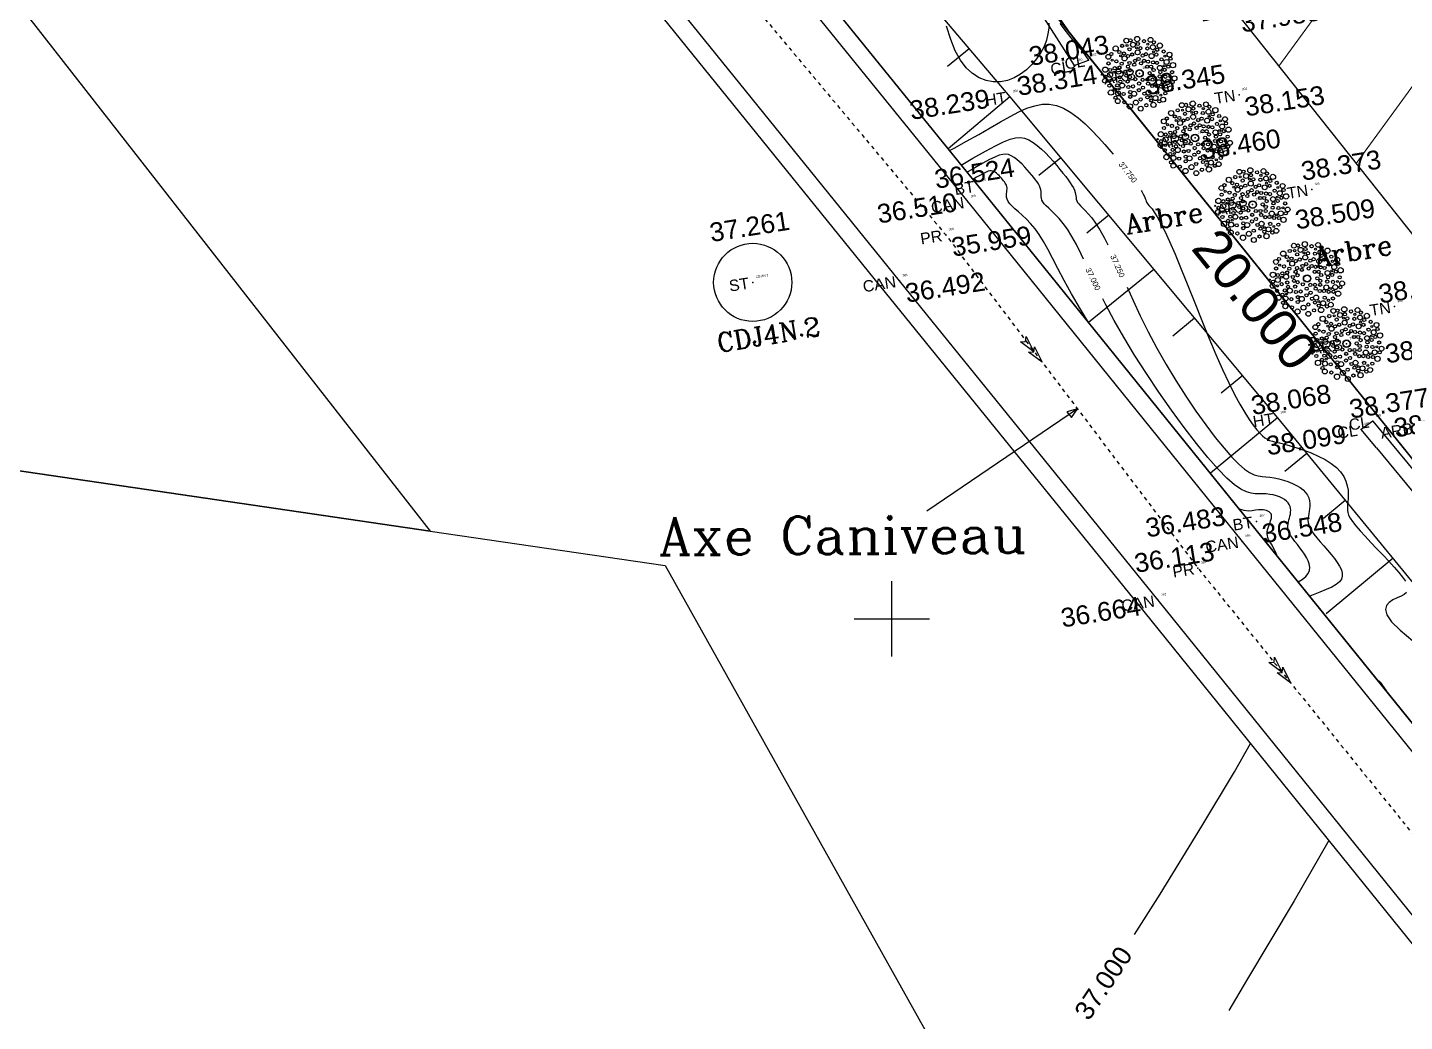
# Model space of a CAD drawing. Header units: metres. Extents: x 394092 to 394268, y 588562 to 588788.
# Drawn here: x 394152.08 to 394188.6, y 588614.32 to 588640.69 of the extents above; entities that cross this region are included whole.
import ezdxf
from ezdxf.enums import TextEntityAlignment as Align

# ---------------------------------------------------------------- set-up
doc = ezdxf.new("R2010")
doc.units = ezdxf.units.M
doc.linetypes.add('ACAD_ISO03W100', pattern=[30, 12, -18])
for name, color, linetype in [('ARBRE', 3, 'Continuous'), ('BAS TALURE', 9, 'Continuous'), ('BATIMENT', 6, 'Continuous'), ('CADRE', 7, 'Continuous'), ('CANIVEAU', 5, 'Continuous'), ('Carroyage(1)_Croix', 7, 'Continuous'), ('CLOTURE', 7, 'Continuous'), ('CN_01_00', 7, 'Continuous'), ('Cotation Courbes de niveau', 7, 'Continuous'), ('Cotation Linéaire', 1, 'Continuous'), ('HAUT TALURE', 8, 'Continuous'), ('IL', 70, 'Continuous'), ('L', 10, 'Continuous'), ('Talus', 35, 'Continuous'), ('TopoAlt', 150, 'Continuous'), ('TopoCod', 1, 'Continuous'), ('TOPOJIS', 7, 'Continuous'), ('TopoMat', 3, 'Continuous')]:
    doc.layers.add(name, color=color, linetype=linetype)
doc.styles.add('ROMANC', font='romanc.shx', dxfattribs={"height": 10})
doc.styles.get("Standard").update_dxf_attribs({"font": 'arial.ttf'})
doc.dimstyles.new('ISO-25', dxfattribs={"dimtxt": 2.5, "dimasz": 2.5, "dimexe": 1.25, "dimexo": 0.625, "dimtad": 1, "dimdec": 3, "dimzin": 1, "dimtxsty": 'Standard', "dimcen": 2.5, "dimadec": 0, "dimazin": 0, "dimtfac": 1, "dimtdec": 3, "dimtmove": 0, "dimatfit": 3, "dimfxl": 1, "dimarcsym": 0})

# ---------------------------------------------------------------- blocks, each defined once
blk = doc.blocks.new('TCPOINT')
at = {"color": 0}
blk.add_point((0, 0), dxfattribs=at)
at = {"layer": 'TopoAlt'}
blk.add_attdef('ALT', text='', height=0.5, dxfattribs=at).set_placement((0.1, -0.1), align=Align.TOP_LEFT)
at = {"layer": 'TopoCod'}
blk.add_attdef('COD', text='', height=0.3, dxfattribs=at).set_placement((-0.1, 0), align=Align.MIDDLE_RIGHT)
at = {"layer": 'TopoMat'}
blk.add_attdef('MAT', (0.1, 0.1), '', height=0.3, dxfattribs=at)
blk = doc.blocks.new('V003')
at = {"color": 0}
for centre, radius in [((-0.827, 1.207), 0.112), ((-0.536, 1.277), 0.0675), ((-0.327, 1.466), 0.103), ((-0.33, 1.253), 0.044), ((-0.151, 1.448), 0.0675), ((-0.075, 1.247), 0.106), ((0.142, 1.456), 0.112), ((0.134, 1.247), 0.0675), ((0.41, 1.322), 0.0675), ((0.553, 1.172), 0.044), ((0.691, 1.333), 0.103), ((0.815, 1.206), 0.0675), ((-1.231, 0.634), 0.0675), ((-1.193, 0.912), 0.103), ((-1.046, 1.012), 0.0675), ((-1.058, 0.748), 0.044), ((-0.886, 0.666), 0.0675), ((-0.699, 1.041), 0.0675), ((-0.679, 0.533), 0.0675), ((-0.668, 0.867), 0.0415), ((-0.524, 0.729), 0.106), ((-0.517, 0.942), 0.0675), ((-0.363, 0.81), 0.0675), ((-0.251, 1.08), 0.0675), ((-0.178, 0.845), 0.0675), ((-0.104, 0.559), 0.0675), ((0.067, 0.895), 0.106), ((0.059, 0.611), 0.0675), ((0.045, 1.093), 0.0415), ((0.209, 1.054), 0.0675), ((0.255, 0.726), 0.0675), ((0.407, 0.762), 0.0675), ((0.501, 0.989), 0.0675), ((0.627, 0.643), 0.106), ((0.744, 1.004), 0.106), ((0.737, 0.808), 0.0415), ((0.838, 0.673), 0.0675), ((0.904, 0.869), 0.0675), ((1.045, 1.024), 0.112), ((1.164, 0.749), 0.0675), ((1.177, 0.543), 0.044), ((1.387, 0.577), 0.103), ((-1.578, 0.21), 0.027), ((-1.5, -0.068), 0.103), ((-1.409, 0.393), 0.112), ((-1.452, 0.103), 0.0675), ((-1.241, 0.142), 0.106), ((-1.205, 0.348), 0.0675), ((-1.107, -0.06), 0.0675), ((-1.069, 0.234), 0.0415), ((-1.002, 0.389), 0.0675), ((-0.87, 0.221), 0.106), ((-0.863, -0.028), 0.0675), ((-0.798, 0.387), 0.0675), ((-0.591, 0.164), 0.0675), ((-0.568, -0.006), 0.0675), ((-0.439, 0.361), 0.0675), ((-0.381, 0.203), 0.0675), ((-0.348, 0.506), 0.0675), ((-0.161, 0.4), 0.0675), ((0.134, 0.41), 0.0675), ((0.279, 0.495), 0.0675), ((0.366, 0.228), 0.0675), ((0.427, -0.061), 0.0675), ((0.438, 0.43), 0.0675), ((0.532, 0.2), 0.0675), ((0.612, 0.048), 0.0675), ((0.642, 0.372), 0.0675), ((0.801, 0.322), 0.0675), ((0.894, 0.09), 0.106), ((1.02, 0.435), 0.0675), ((1.075, -0.023), 0.0675), ((1.085, 0.145), 0.0415), ((1.215, 0.291), 0.106), ((1.251, 0.085), 0.0675), ((1.4, 0.4), 0.0675), ((1.459, 0.113), 0.112), ((-1.332, -0.605), 0.112), ((-1.35, -0.306), 0.0675), ((-1.291, -0.107), 0.044), ((-1.147, -0.507), 0.0675), ((-1.042, -0.689), 0.106), ((-1.018, -0.346), 0.0675), ((-0.969, -0.508), 0.0415), ((-0.861, -0.216), 0.0675), ((-0.809, -0.39), 0.106), ((-0.563, -0.49), 0.0675), ((-0.558, -0.255), 0.0675), ((-0.422, -0.089), 0.0675), ((-0.364, -0.501), 0.0675), ((-0.221, -0.214), 0.0675), ((-0.088, -0.424), 0.0675), ((0.045, -0.623), 0.0675), ((0.089, -0.291), 0.0675), ((0.288, -0.321), 0.0675), ((0.289, -0.489), 0.0675), ((0.443, -0.612), 0.0675), ((0.5, -0.356), 0.0675), ((0.536, -0.189), 0.0675), ((0.618, -0.637), 0.0675), ((0.742, -0.506), 0.106), ((0.821, -0.268), 0.0675), ((0.883, -0.091), 0.0675), ((0.924, -0.586), 0.0415), ((1.061, -0.322), 0.0675), ((1.118, -0.558), 0.106), ((1.25, -0.341), 0.044), ((1.329, -0.593), 0.0675), ((1.373, -0.175), 0.0675), ((1.433, -0.449), 0.103), ((-1.178, -0.854), 0.0675), ((-1.106, -1.016), 0.103), ((-0.838, -1.102), 0.0675), ((-0.809, -0.757), 0.0675), ((-0.557, -0.919), 0.0675), ((-0.52, -0.719), 0.0675), ((-0.369, -0.819), 0.106), ((-0.356, -1.198), 0.106), ((-0.143, -0.7), 0.0675), ((-0.133, -1.1), 0.0675), ((0.064, -0.885), 0.0675), ((0.164, -1.062), 0.0675), ((0.243, -0.864), 0.106), ((0.301, -1.218), 0.0675), ((0.331, -1.043), 0.0415), ((0.497, -1.146), 0.106), ((0.605, -0.929), 0.0675), ((0.739, -1.064), 0.044), ((0.809, -1.265), 0.103), ((0.809, -0.709), 0.0675), ((0.94, -1.017), 0.0675), ((1.013, -0.74), 0.0675), ((1.19, -0.851), 0.112), ((-0.632, -1.32), 0.112), ((-0.194, -1.489), 0.103), ((0.067, -1.383), 0.0675), ((0.364, -1.417), 0.112), ((0.637, -1.309), 0.0675)]:
    blk.add_circle(centre, radius, dxfattribs=at)
at = {"color": 0, "linetype": 'ByBlock'}
for radius in [0.161, 0.145]:
    blk.add_circle((0, 0), radius, dxfattribs=at)
blk = doc.blocks.new('ffgh')
at = {"color": 0, "flags": 128}
for points in [[(394337.682, 588987.472), (394337.821, 588987.906), (394337.892, 588987.467), (394337.892, 588987.467), (394337.79, 588987.558), (394337.682, 588987.472)], [(394337.682, 588987.472), (394337.821, 588987.906), (394337.892, 588987.467), (394337.892, 588987.467), (394337.79, 588987.558), (394337.682, 588987.472)], [(394337.65, 588987.123), (394337.79, 588987.558), (394337.86, 588987.118), (394337.86, 588987.118), (394337.758, 588987.21), (394337.65, 588987.123)]]:
    blk.add_lwpolyline(points, dxfattribs=at)
blk = doc.blocks.new('*D14')
at = {"layer": 'Defpoints', "color": 0, "transparency": 16777216}
for p in [(394120.614, 588761.996), (394247.991, 588603.509), (394247.991, 588603.509)]:
    blk.add_point(p, dxfattribs=at)
at = {"color": 0, "lineweight": 13, "transparency": 16777216, "insert": (394185.492, 588683.709), "char_height": 1.5, "attachment_point": 5, "rotation": 308.7891}
blk.add_mtext('203,330', dxfattribs=at)

msp = doc.modelspace()

# ---------------------------------------------------------------- hatches: boundary and pattern name
at = {"layer": 'BATIMENT', "lineweight": 13}
h = msp.add_hatch(dxfattribs=at)
h.set_pattern_fill('ANSI31', color=256, angle=8.91865)
h.set_pattern_definition([(53.91864724, (95911.749, -54374.0705), (-2.565976575, 1.869863422), [])])
h.paths.add_polyline_path([(394199.1027, 588653.2039), (394184.0994, 588641.1411), (394195.9924, 588626.1627), (394208.4362, 588610.8923), (394216.9051, 588617.404), (394210.8939, 588624.9088), (394211.3172, 588630.5132), (394214.9368, 588633.462)])
h.paths.add_polyline_path([(394192.1631, 588649.2622), (394194.5261, 588649.633), (394194.4073, 588650.3901), (394192.0443, 588650.0193)], flags=25)
h.paths.add_polyline_path([(394195.6969, 588649.7849), (394198.0598, 588650.1558), (394197.941, 588650.9129), (394195.578, 588650.5421)], flags=24)
h.paths.add_polyline_path([(394195.0566, 588650.8333), (394197.4196, 588651.2041), (394197.3008, 588651.9612), (394194.9378, 588651.5904)], flags=25)
h.paths.add_polyline_path([(394194.2637, 588652.8001), (394196.6267, 588653.1709), (394196.5078, 588653.928), (394194.1449, 588653.5572)], flags=9)
h.paths.add_polyline_path([(394199.2598, 588652.7224), (394201.6228, 588653.0932), (394201.504, 588653.8503), (394199.141, 588653.4795)], flags=9)
h.paths.add_polyline_path([(394215.0236, 588632.73), (394217.3866, 588633.1008), (394217.2677, 588633.8579), (394214.9048, 588633.4871)], flags=9)
h.paths.add_polyline_path([(394211.404, 588629.7812), (394213.7669, 588630.152), (394213.6481, 588630.9091), (394211.2852, 588630.5383)], flags=25)
h.paths.add_polyline_path([(394211.1741, 588625.3439), (394213.5371, 588625.7147), (394213.4183, 588626.4718), (394211.0553, 588626.101)], flags=25)
h.paths.add_polyline_path([(394210.9807, 588624.1768), (394213.3437, 588624.5476), (394213.2249, 588625.3047), (394210.8619, 588624.9339)], flags=24)
h.paths.add_polyline_path([(394212.6209, 588619.7326), (394214.9838, 588620.1035), (394214.865, 588620.8606), (394212.5021, 588620.4897)], flags=24)
h.paths.add_polyline_path([(394216.5418, 588617.6874), (394218.9048, 588618.0582), (394218.786, 588618.8153), (394216.423, 588618.4445)], flags=9)
h.paths.add_polyline_path([(394216.906, 588616.8393), (394219.2688, 588617.2101), (394219.1501, 588617.9667), (394216.7873, 588617.5959)], flags=9)
h.paths.add_polyline_path([(394203.7539, 588613.2918), (394206.1168, 588613.6626), (394205.998, 588614.4197), (394203.6351, 588614.0489)], flags=25)
h.paths.add_polyline_path([(394203.1194, 588617.1802), (394205.4823, 588617.551), (394205.3635, 588618.3081), (394203.0006, 588617.9373)], flags=25)
h.paths.add_polyline_path([(394198.4591, 588620.513), (394200.8221, 588620.8838), (394200.7033, 588621.6409), (394198.3403, 588621.2701)], flags=25)
h.paths.add_polyline_path([(394197.1363, 588621.984), (394199.4993, 588622.3548), (394199.3805, 588623.1119), (394197.0175, 588622.7411)], flags=25)
h.paths.add_polyline_path([(394194.2047, 588625.0327), (394196.5677, 588625.4035), (394196.4489, 588626.1606), (394194.0859, 588625.7898)], flags=25)
h.paths.add_polyline_path([(394196.071, 588626.0026), (394198.434, 588626.3735), (394198.3152, 588627.1306), (394195.9522, 588626.7597)], flags=25)
h.paths.add_polyline_path([(394195.4564, 588626.6253), (394197.8193, 588626.9961), (394197.7005, 588627.7532), (394195.3375, 588627.3824)], flags=25)
h.paths.add_polyline_path([(394191.3426, 588629.2122), (394193.7056, 588629.583), (394193.5868, 588630.3401), (394191.2238, 588629.9693)], flags=25)
h.paths.add_polyline_path([(394192.2284, 588630.7954), (394194.5913, 588631.1663), (394194.4725, 588631.9234), (394192.1096, 588631.5525)], flags=25)
h.paths.add_polyline_path([(394187.8454, 588633.2171), (394190.2084, 588633.5879), (394190.0895, 588634.345), (394187.7266, 588633.9742)], flags=25)
h.paths.add_polyline_path([(394185.7916, 588636.4743), (394188.1545, 588636.8451), (394188.0357, 588637.6022), (394185.6727, 588637.2314)], flags=25)
h.paths.add_polyline_path([(394184.295, 588638.181), (394186.6579, 588638.5518), (394186.5391, 588639.3089), (394184.1762, 588638.9381)], flags=25)
h.paths.add_polyline_path([(394184.1862, 588640.4091), (394186.5492, 588640.7799), (394186.4304, 588641.537), (394184.0674, 588641.1662)], flags=9)
h.paths.add_polyline_path([(394182.5013, 588640.8704), (394184.8643, 588641.2413), (394184.7455, 588641.9984), (394182.3825, 588641.6275)], flags=9)
h.paths.add_polyline_path([(394183.9424, 588642.8857), (394186.3054, 588643.2565), (394186.1866, 588644.0136), (394183.8236, 588643.6428)], flags=9)
h.paths.add_polyline_path([(394186.3997, 588644.0615), (394188.7627, 588644.4323), (394188.6439, 588645.1894), (394186.2809, 588644.8186)], flags=25)
h.paths.add_polyline_path([(394188.4357, 588643.5528), (394190.7987, 588643.9237), (394190.6798, 588644.6808), (394188.3169, 588644.31)], flags=24)
h.paths.add_polyline_path([(394197.4287, 588634.5396), (394203.9372, 588639.0675), (394203.0806, 588640.2988), (394196.5721, 588635.771)], flags=24)
h.paths.add_polyline_path([(394199.7943, 588634.2898), (394202.4719, 588636.1526), (394201.6153, 588637.384), (394198.9376, 588635.5212)], flags=24)

# ---------------------------------------------------------------- linework, layer by layer
at = {"color": 0, "ltscale": 0.001, "flags": 128}
for points, elevation in [([(394177.0511, 588640.1331), (394176.474, 588639.6587)], 0.054), ([(394179.4785, 588637.2413), (394178.9015, 588636.7669)], 0.054), ([(394180.7514, 588635.7125), (394180.1744, 588635.238)], 0.054), ([(394181.9515, 588634.271), (394180.2156, 588632.8689)], 0.054), ([(394183.0266, 588632.9798), (394182.4495, 588632.5054)], 0.054), ([(394184.3134, 588631.4625), (394183.7364, 588630.9881)], 0.054), ([(394187.7536, 588630.2469), (394187.4464, 588630.028)], 0.318), ([(394187.8506, 588629.5383), (394187.4464, 588630.028)], 0.318), ([(394186.0049, 588629.3887), (394185.4278, 588628.9142)], 0.054), ([(394187.0275, 588628.1419), (394186.4504, 588627.6675)], 0.054)]:
    msp.add_lwpolyline(points, dxfattribs=dict(at, elevation=elevation))
at = {"elevation": -1.702, "flags": 128}
for points in [[(394179.9244, 588630.5736), (394175.931, 588627.8604)], [(394179.9244, 588630.5736), (394179.6454, 588630.4963), (394179.7618, 588630.3508), (394179.9244, 588630.5736)]]:
    msp.add_lwpolyline(points, dxfattribs=at)
at = {"lineweight": 30}
msp.add_circle((394171.3114, 588633.9324, -0.52), 1.0367, dxfattribs=at)
at = {"layer": 'BAS TALURE', "elevation": -1.412, "flags": 128}
msp.add_lwpolyline([(394221.4534, 588581.8209), (394215.1092, 588589.7085), (394206.6241, 588600.1763), (394184.557, 588627.4937), (394177.288, 588636.4936), (394161.8639, 588655.534), (394163.2161, 588656.4465)], dxfattribs=at)
at = {"layer": 'BATIMENT', "elevation": 2.744, "flags": 128}
msp.add_lwpolyline([(394216.9051, 588617.404), (394210.8939, 588624.9088), (394211.3172, 588630.5132), (394214.9368, 588633.462), (394199.1027, 588653.2039), (394184.0994, 588641.1411), (394195.9924, 588626.1627), (394208.4362, 588610.8923), (394216.9051, 588617.404)], dxfattribs=at)
at = {"layer": 'CANIVEAU', "flags": 128}
for points, elevation in [([(394139.4143, 588683.3758), (394163.152, 588653.9365), (394177.3872, 588636.3712), (394184.6656, 588627.3593), (394208.5485, 588597.7941), (394214.0425, 588591.0347)], -1.163), ([(394139.0406, 588683.0745), (394162.7787, 588653.6347), (394177.0141, 588636.0693), (394184.2922, 588627.0577), (394208.1756, 588597.4919), (394213.67, 588590.732)], -1.163), ([(394219.5522, 588579.076), (394211.4432, 588589.1506), (394206.1494, 588595.6576), (394182.0641, 588625.4974), (394175.2057, 588633.9695), (394161.2575, 588651.2217), (394137.565, 588680.6029)], -1.441), ([(394219.1782, 588578.775), (394211.0701, 588588.8487), (394205.7765, 588595.3554), (394181.6908, 588625.1956), (394174.8327, 588633.6675), (394160.884, 588650.9202), (394137.1913, 588680.3015)], -1.441)]:
    msp.add_lwpolyline(points, dxfattribs=dict(at, elevation=elevation))
at = {"layer": 'CANIVEAU', "color": 0, "linetype": 'ACAD_ISO03W100', "ltscale": 0.001, "elevation": -1.702, "flags": 128}
msp.add_lwpolyline([(394137.7844, 588682.4828), (394148.789, 588668.8342), (394155.4942, 588660.5188), (394159.9048, 588655.0489), (394162.3067, 588652.0721), (394176.4311, 588635.1913), (394183.1197, 588626.3499), (394188.1325, 588620.1418), (394207.2084, 588596.5183), (394212.5566, 588589.9413), (394216.8863, 588584.5602), (394219.6206, 588581.1618), (394220.4596, 588580.1317)], dxfattribs=at)
at = {"layer": 'Carroyage(1)_Croix', "ltscale": 0.001}
for p, q in [((394175, 588624), (394175, 588626)), ((394174, 588625), (394176, 588625))]:
    msp.add_line(p, q, dxfattribs=at)
at = {"layer": 'CLOTURE', "flags": 128}
for points, elevation in [([(394141.08, 588688.643), (394153.4968, 588673.0029), (394166.1438, 588657.3412), (394178.4947, 588641.8052), (394179.8359, 588639.6834), (394179.8359, 588639.6834)], 1.019), ([(394223.314, 588633.7269), (394212.7087, 588647.0407), (394203.3469, 588658.6679), (394202.0205, 588660.2768), (394200.9708, 588659.451), (394188.5703, 588649.4952), (394178.88, 588641.7624), (394180.2142, 588639.8268)], 0.205), ([(394179.8359, 588639.6834), (394180.2142, 588639.8268)], 0.262), ([(394187.7536, 588630.2469), (394189.3727, 588628.2953), (394206.1582, 588607.7026), (394218.4864, 588592.2915), (394226.2524, 588598.4449)], 0.596), ([(394187.8506, 588629.5383), (394205.8251, 588607.7607), (394218.2263, 588592.1626), (394225.0971, 588583.6631)], 0.318)]:
    msp.add_lwpolyline(points, dxfattribs=dict(at, elevation=elevation))
at = {"layer": 'CN_01_00', "color": 7, "flags": 128}
for points, elevation in [([(394179.1673, 588640.8125), (394179.1602, 588640.6759), (394179.1399, 588640.5242), (394179.1003, 588640.3624), (394179.0365, 588640.1957), (394178.9493, 588640.0289), (394178.8411, 588639.8666), (394178.7142, 588639.7136), (394178.5708, 588639.5745), (394178.4133, 588639.4542), (394178.2439, 588639.3572), (394178.0651, 588639.2883), (394177.8792, 588639.2518), (394177.6898, 588639.2501), (394177.5005, 588639.285), (394177.315, 588639.3585), (394177.137, 588639.4727), (394176.97, 588639.6293), (394176.8178, 588639.8304), (394176.6841, 588640.0779), (394176.5679, 588640.3753), (394176.4496, 588640.7319)], 38.25), ([(394180.262, 588639.8904), (394180.208, 588639.933), (394180.0813, 588640.0489), (394179.9511, 588640.1868), (394179.8204, 588640.3398), (394179.6928, 588640.4994), (394179.5718, 588640.6566), (394179.4611, 588640.8028)], 38.25), ([(394176.5302, 588637.4287), (394176.6532, 588637.495), (394176.9843, 588637.6788), (394177.3043, 588637.8602), (394177.6054, 588638.0333), (394177.8815, 588638.1927), (394178.1344, 588638.3346), (394178.3677, 588638.4555), (394178.585, 588638.552), (394178.7899, 588638.6207), (394178.9862, 588638.6582), (394179.1773, 588638.6611), (394179.3668, 588638.6259), (394179.5576, 588638.551), (394179.7488, 588638.441), (394179.9387, 588638.3025), (394180.1256, 588638.1419), (394180.3078, 588637.9658), (394180.4837, 588637.7804), (394180.6514, 588637.5924), (394180.8094, 588637.4082), (394180.8729, 588637.3326)], 37.75), ([(394176.8397, 588637.0468), (394177.1518, 588637.2246), (394177.4821, 588637.4105), (394177.7496, 588637.5551), (394177.965, 588637.6612), (394178.139, 588637.7316), (394178.2822, 588637.769), (394178.4053, 588637.7763), (394178.519, 588637.7563), (394178.632, 588637.7119), (394178.7452, 588637.6468), (394178.8577, 588637.5648), (394178.9684, 588637.4697), (394179.0763, 588637.3654), (394179.1804, 588637.2556), (394179.2797, 588637.1443), (394179.3733, 588637.0352), (394179.4602, 588636.9316), (394179.5398, 588636.834), (394179.6118, 588636.7425), (394179.6759, 588636.657), (394179.7314, 588636.5777), (394179.7782, 588636.5044), (394179.8156, 588636.4372), (394179.8434, 588636.3761), (394179.8617, 588636.3209), (394179.8728, 588636.2707), (394179.8799, 588636.2244), (394179.8858, 588636.1809), (394179.8935, 588636.139), (394179.9061, 588636.0978), (394179.9264, 588636.056), (394179.9575, 588636.0126), (394180.0018, 588635.9658), (394180.0591, 588635.9108), (394180.1289, 588635.8424), (394180.2102, 588635.755), (394180.3026, 588635.6434), (394180.4052, 588635.5021), (394180.5175, 588635.3256), (394180.6386, 588635.1087), (394180.7298, 588634.9251)], 37.25), ([(394180.0853, 588634.55), (394180.0236, 588634.6789), (394179.8964, 588634.9332), (394179.7754, 588635.1537), (394179.6575, 588635.3408), (394179.5435, 588635.4974), (394179.4352, 588635.6276), (394179.3344, 588635.7351), (394179.2428, 588635.8238), (394179.1623, 588635.8977), (394179.0947, 588635.9605), (394179.0418, 588636.0162), (394179.0046, 588636.0681), (394178.9809, 588636.1173), (394178.9675, 588636.1646), (394178.9615, 588636.2104), (394178.9599, 588636.2555), (394178.9596, 588636.3004), (394178.9576, 588636.3457), (394178.9508, 588636.3922), (394178.9367, 588636.4403), (394178.9153, 588636.4904), (394178.8869, 588636.5428), (394178.852, 588636.5977), (394178.811, 588636.6555), (394178.7642, 588636.7164), (394178.7121, 588636.7807), (394178.6552, 588636.8487), (394178.5939, 588636.9203), (394178.5287, 588636.9932), (394178.4605, 588637.0652), (394178.3897, 588637.1336), (394178.3171, 588637.1959), (394178.2434, 588637.2497), (394178.1692, 588637.2924), (394178.0951, 588637.3215), (394178.0206, 588637.3346), (394177.9399, 588637.3298), (394177.846, 588637.3053), (394177.7319, 588637.2591), (394177.5907, 588637.1896), (394177.4152, 588637.0948), (394177.1987, 588636.9729), (394176.9941, 588636.8563)], 37), ([(394180.2157, 588632.8687), (394180.0022, 588633.2207), (394179.7682, 588633.6272), (394179.572, 588633.9852), (394179.4064, 588634.299), (394179.2646, 588634.573), (394179.1396, 588634.8114), (394179.0245, 588635.0185), (394178.9123, 588635.1987), (394178.7976, 588635.3559), (394178.6819, 588635.4928), (394178.5678, 588635.6118), (394178.4585, 588635.7151), (394178.3568, 588635.8052), (394178.2655, 588635.8845), (394178.1877, 588635.9552), (394178.1261, 588636.0198), (394178.0828, 588636.0802), (394178.0557, 588636.1369), (394178.0415, 588636.1901), (394178.0373, 588636.2399), (394178.04, 588636.2865), (394178.0464, 588636.33), (394178.0535, 588636.3706), (394178.0581, 588636.4083), (394178.0578, 588636.4434), (394178.0525, 588636.4764), (394178.0424, 588636.5079), (394178.0282, 588636.5384), (394178.0101, 588636.5685), (394177.9886, 588636.5988), (394177.9641, 588636.6299), (394177.9371, 588636.6622), (394177.908, 588636.6962), (394177.8771, 588636.7308), (394177.8447, 588636.765), (394177.8111, 588636.7975), (394177.7766, 588636.8271), (394177.7416, 588636.8526), (394177.7064, 588636.8729), (394177.6712, 588636.8867), (394177.6358, 588636.8929), (394177.5975, 588636.8907), (394177.5529, 588636.879), (394177.4988, 588636.8571), (394177.4317, 588636.8241), (394177.3484, 588636.779), (394177.2456, 588636.7212), (394177.1484, 588636.6658)], 36.75), ([(394181.6143, 588636.3666), (394181.6287, 588636.3439), (394181.6699, 588636.2713), (394181.6993, 588636.2114), (394181.7198, 588636.1623), (394181.7342, 588636.1218), (394181.7455, 588636.088), (394181.7565, 588636.0587), (394181.77, 588636.0319), (394181.7889, 588636.0055), (394181.8159, 588635.9764), (394181.8528, 588635.9372), (394181.9009, 588635.8796), (394181.9619, 588635.795), (394182.0373, 588635.675), (394182.1286, 588635.5113), (394182.2373, 588635.2954), (394182.3649, 588635.0188), (394182.512, 588634.677), (394182.6756, 588634.2813), (394182.8514, 588633.8468), (394183.0355, 588633.3884), (394183.2238, 588632.9213), (394183.4122, 588632.4606), (394183.5967, 588632.0214), (394183.7733, 588631.6188), (394183.9384, 588631.2648), (394184.0915, 588630.9588), (394184.2326, 588630.6973), (394184.3617, 588630.4766), (394184.4789, 588630.293), (394184.5842, 588630.1431), (394184.6776, 588630.0231), (394184.7592, 588629.9295), (394184.8297, 588629.8584), (394184.8934, 588629.8058), (394184.9553, 588629.7674), (394185.0202, 588629.7389), (394185.0934, 588629.7159), (394185.1796, 588629.6944), (394185.2839, 588629.6699), (394185.4113, 588629.6382), (394185.5647, 588629.5958), (394185.7387, 588629.5424), (394185.9258, 588629.4785), (394186.1184, 588629.4047), (394186.309, 588629.3213), (394186.4903, 588629.2289), (394186.6546, 588629.1279), (394186.7944, 588629.019), (394186.9042, 588628.9028), (394186.9858, 588628.7818), (394187.0431, 588628.6587), (394187.0798, 588628.5362), (394187.0999, 588628.417), (394187.107, 588628.3038), (394187.1051, 588628.1993), (394187.0979, 588628.1063), (394187.0892, 588628.0262), (394187.0828, 588627.9556), (394187.0826, 588627.8899), (394187.0922, 588627.8246), (394187.1156, 588627.7549), (394187.1564, 588627.6764), (394187.2185, 588627.5843), (394187.3056, 588627.474), (394187.4199, 588627.3427), (394187.556, 588627.1938), (394187.7073, 588627.0329), (394187.8668, 588626.8651), (394188.0276, 588626.6957), (394188.1828, 588626.5301), (394188.3256, 588626.3735), (394188.449, 588626.2314), (394188.5474, 588626.1076), (394188.6197, 588626.0013)], 37.75), ([(394181.2376, 588633.8069), (394181.3979, 588633.4532), (394181.5902, 588633.0439), (394181.7995, 588632.6211), (394182.027, 588632.1902), (394182.273, 588631.757), (394182.5325, 588631.3287), (394182.7992, 588630.9131), (394183.0669, 588630.5177), (394183.3292, 588630.1501), (394183.58, 588629.8181), (394183.8128, 588629.5292), (394184.0215, 588629.2912), (394184.2016, 588629.1088), (394184.3563, 588628.9765), (394184.4906, 588628.8858), (394184.6093, 588628.8283), (394184.7174, 588628.7954), (394184.8201, 588628.7789), (394184.9221, 588628.7702), (394185.0285, 588628.761), (394185.1429, 588628.7442), (394185.2631, 588628.7191), (394185.3857, 588628.6861), (394185.5071, 588628.6459), (394185.6239, 588628.599), (394185.7326, 588628.5459), (394185.8295, 588628.4873), (394185.9113, 588628.4237), (394185.9754, 588628.3558), (394186.0229, 588628.2846), (394186.0557, 588628.2115), (394186.076, 588628.1374), (394186.0857, 588628.0637), (394186.0869, 588627.9915), (394186.0816, 588627.9219), (394186.0719, 588627.8562), (394186.0599, 588627.795), (394186.0481, 588627.7369), (394186.0393, 588627.6799), (394186.036, 588627.6221), (394186.0411, 588627.5615), (394186.0571, 588627.4961), (394186.0867, 588627.424), (394186.1327, 588627.3433), (394186.1965, 588627.2526), (394186.275, 588627.1534), (394186.3639, 588627.0478), (394186.459, 588626.938), (394186.556, 588626.8262), (394186.6506, 588626.7144), (394186.7386, 588626.6048), (394186.8156, 588626.4995), (394186.8777, 588626.4003), (394186.9221, 588626.3071), (394186.946, 588626.2194), (394186.9471, 588626.1367), (394186.9226, 588626.0585), (394186.8701, 588625.9844), (394186.7869, 588625.9139), (394186.6704, 588625.8464), (394186.5212, 588625.7811), (394186.3514, 588625.7149), (394186.1763, 588625.6447), (394186.0853, 588625.6018)], 37.25), ([(394185.7777, 588625.9826), (394185.8843, 588626.0441), (394185.9805, 588626.1237), (394186.0436, 588626.2054), (394186.0775, 588626.289), (394186.0861, 588626.374), (394186.0733, 588626.46), (394186.0429, 588626.5467), (394185.9989, 588626.6336), (394185.9451, 588626.7204), (394185.8846, 588626.8065), (394185.8203, 588626.8914), (394185.7552, 588626.9745), (394185.6922, 588627.0553), (394185.6344, 588627.1331), (394185.5848, 588627.2075), (394185.5462, 588627.2779), (394185.5208, 588627.3439), (394185.5074, 588627.406), (394185.5038, 588627.4648), (394185.5079, 588627.5209), (394185.5176, 588627.575), (394185.5307, 588627.6276), (394185.5452, 588627.6795), (394185.5589, 588627.7312), (394185.5699, 588627.7832), (394185.5768, 588627.8353), (394185.5786, 588627.8871), (394185.574, 588627.938), (394185.562, 588627.9878), (394185.5414, 588628.036), (394185.511, 588628.0823), (394185.4698, 588628.126), (394185.417, 588628.1669), (394185.3537, 588628.2044), (394185.2814, 588628.2378), (394185.2015, 588628.2665), (394185.1157, 588628.2899), (394185.0253, 588628.3075), (394184.932, 588628.3185), (394184.8371, 588628.3224), (394184.7412, 588628.3204), (394184.6403, 588628.3211), (394184.5295, 588628.3351), (394184.4038, 588628.373), (394184.2582, 588628.445), (394184.0878, 588628.5619), (394183.8876, 588628.7341), (394183.6527, 588628.972), (394183.3804, 588629.2823), (394183.0778, 588629.6556), (394182.7544, 588630.0787), (394182.4195, 588630.5382), (394182.0826, 588631.021), (394181.753, 588631.5137), (394181.4403, 588632.0031), (394181.1539, 588632.4759), (394180.9008, 588632.9209), (394180.6792, 588633.3355), (394180.5996, 588633.4928)], 37), ([(394185.2095, 588626.6859), (394185.2081, 588626.693), (394185.1823, 588626.7677), (394185.1516, 588626.836), (394185.1185, 588626.8987), (394185.0845, 588626.9566), (394185.0513, 588627.011), (394185.0205, 588627.0627), (394184.9939, 588627.1129), (394184.9731, 588627.1625), (394184.9597, 588627.2125), (394184.955, 588627.2638), (394184.9578, 588627.3159), (394184.9666, 588627.3681), (394184.9798, 588627.4197), (394184.9959, 588627.47), (394185.0134, 588627.5183), (394185.0306, 588627.5639), (394185.0459, 588627.6062), (394185.0582, 588627.6445), (394185.0668, 588627.6792), (394185.0715, 588627.7104), (394185.0721, 588627.7387), (394185.0683, 588627.7642), (394185.0599, 588627.7875), (394185.0467, 588627.8087), (394185.0283, 588627.8284), (394185.0045, 588627.8466), (394184.9748, 588627.8629), (394184.9388, 588627.8766), (394184.8959, 588627.8871), (394184.8457, 588627.8937), (394184.7875, 588627.8958), (394184.7211, 588627.8927), (394184.6457, 588627.8838), (394184.5603, 588627.8705), (394184.4606, 588627.8634), (394184.3415, 588627.8749), (394184.2198, 588627.9112)], 36.75), ([(394188.6491, 588625.7058), (394188.592, 588625.6533), (394188.5093, 588625.6049), (394188.404, 588625.5575), (394188.2914, 588625.5051), (394188.1897, 588625.4408), (394188.1172, 588625.3577), (394188.092, 588625.249), (394188.1324, 588625.1076), (394188.2566, 588624.9269), (394188.4828, 588624.6998), (394188.8223, 588624.4223)], 37.75), ([(394187.8632, 588623.4008), (394187.9545, 588623.3241), (394188.1, 588623.1077)], 37.25), ([(394181.4375, 588616.6271), (394182.115, 588617.6931), (394183.222, 588619.4977), (394184.0849, 588620.9477), (394184.5124, 588621.6999)], 37), ([(394186.5908, 588619.125), (394185.671, 588617.5247), (394184.411, 588615.4053), (394183.9402, 588614.6067)], 37.25)]:
    msp.add_lwpolyline(points, dxfattribs=dict(at, elevation=elevation))
at = {"layer": 'HAUT TALURE', "elevation": 0.054, "flags": 128}
msp.add_lwpolyline([(394163.2161, 588656.4465), (394178.1322, 588638.8583), (394185.2283, 588630.3354), (394209.1512, 588601.1696), (394216.8617, 588591.4727), (394223.3432, 588583.074), (394221.4534, 588581.8209)], dxfattribs=at)
at = {"layer": 'IL'}
msp.add_lwpolyline([(394120.61, 588761.997), (394247.987, 588603.51), (394236.529, 588569.878), (394110.794, 588726.321), (394115.233, 588757.675)], close=True, dxfattribs=at)
msp.add_lwpolyline([(394093.2551, 588716.3007), (394102.426, 588704.56), (394114.738, 588688.799), (394127.049, 588673.038), (394139.361, 588657.277), (394162.754, 588627.33), (394168.989, 588626.415), (394187.464, 588593.381), (394204.2312, 588563.3996)], dxfattribs=at)
at = {"layer": 'L'}
msp.add_lwpolyline([(394202.049, 588660.668), (394214.578, 588645.078), (394191.192, 588626.287), (394178.663, 588641.876)], close=True, dxfattribs=at)
for points in [[(394114.865, 588636.3996), (394115.298, 588639.35), (394139.361, 588657.277), (394162.754, 588627.33), (394144.5051, 588630.0089)], [(394144.5051, 588630.0089), (394162.754, 588627.33), (394168.989, 588626.415), (394187.464, 588593.381), (394144.5051, 588599.6873)]]:
    msp.add_lwpolyline(points, dxfattribs=at)
at = {"layer": 'Talus', "color": 0, "ltscale": 0.001}
for p, q in [((394178.1322, 588638.8583, 0.054), (394176.4902, 588637.4785, -2.0908)), ((394185.2283, 588630.3354, 0.054), (394183.4493, 588628.8652, -2.2539)), ((394188.2959, 588626.6095, 0.0629), (394186.5169, 588625.1393, -2.2451))]:
    msp.add_line(p, q, dxfattribs=at)

# ---------------------------------------------------------------- block references
at = {"rotation": 224.0796764171879}
for p in [(267726.5061, 1286069.1542, -1.702), (267733.0964, 1286060.6476, -1.702)]:
    msp.add_blockref('ffgh', p, dxfattribs=at)
at = {"layer": 'ARBRE', "xscale": 0.6242188166818265, "yscale": 0.6242188166818265, "zscale": 0.566781364634035, "rotation": 9.413565317251905}
for p in [(394181.5697, 588639.4778, 0.564), (394183.042, 588637.7653, 0.679), (394184.569, 588635.9946, 0.728), (394186.0153, 588634.0351), (394187.0611, 588632.3054, 0.48)]:
    msp.add_blockref('V003', p, dxfattribs=at)
at = {"layer": 'TOPOJIS'}
ref = msp.add_blockref('TCPOINT', (394184.0994, 588641.1411, 37.983), dxfattribs=dict(at, rotation=8.918647236070969))
ref.add_attrib('MAT', '281', (394184.1827, 588641.2554, 37.983), dxfattribs={"layer": 'TopoMat', "height": 0.06, "rotation": 8.91865})
ref.add_attrib('ALT', '37.983', dxfattribs={"layer": 'TopoAlt', "height": 0.5, "rotation": 8.91865}).set_placement((394184.2137, 588641.0578, 37.983), align=Align.TOP_LEFT)
ref.add_attrib('COD', 'BAT', dxfattribs={"layer": 'TopoCod', "height": 0.3, "rotation": 8.91865}).set_placement((394184.0007, 588641.1256, 37.983), align=Align.MIDDLE_RIGHT)
ref = msp.add_blockref('TCPOINT', (394179.8359, 588639.6834, 38.043), dxfattribs=dict(at, rotation=8.918647236070969))
ref.add_attrib('MAT', '360', (394179.9192, 588639.7977, 38.043), dxfattribs={"layer": 'TopoMat', "height": 0.06, "rotation": 8.91865})
ref.add_attrib('ALT', '38.043', dxfattribs={"layer": 'TopoAlt', "height": 0.5, "rotation": 8.91865}).set_placement((394178.6, 588640.172, 38.25), align=Align.TOP_LEFT)
ref.add_attrib('COD', 'CL', dxfattribs={"layer": 'TopoCod', "height": 0.3, "rotation": 8.91865}).set_placement((394179.7371, 588639.6679, 38.043), align=Align.MIDDLE_RIGHT)
ref = msp.add_blockref('TCPOINT', (394180.2142, 588639.8268, 38.314), dxfattribs=dict(at, rotation=8.918647236070969))
ref.add_attrib('MAT', '282', (394180.2975, 588639.9411, 38.314), dxfattribs={"layer": 'TopoMat', "height": 0.06, "rotation": 8.91865})
ref.add_attrib('ALT', '38.314', dxfattribs={"layer": 'TopoAlt', "height": 0.5, "rotation": 8.91865}).set_placement((394178.2858, 588639.3756, 38.314), align=Align.TOP_LEFT)
ref.add_attrib('COD', 'CL', dxfattribs={"layer": 'TopoCod', "height": 0.3, "rotation": 8.91865}).set_placement((394180.1154, 588639.8113, 38.314), align=Align.MIDDLE_RIGHT)
ref = msp.add_blockref('TCPOINT', (394181.5697, 588639.4778, 38.345), dxfattribs=dict(at, rotation=8.918647236070969))
ref.add_attrib('MAT', '283', (394181.653, 588639.5921, 38.345), dxfattribs={"layer": 'TopoMat', "height": 0.06, "rotation": 8.91865})
ref.add_attrib('ALT', '38.345', dxfattribs={"layer": 'TopoAlt', "height": 0.5, "rotation": 8.91865}).set_placement((394181.684, 588639.3945, 38.345), align=Align.TOP_LEFT)
ref.add_attrib('COD', 'ARB', dxfattribs={"layer": 'TopoCod', "height": 0.3, "rotation": 8.91865}).set_placement((394181.4709, 588639.4623, 38.345), align=Align.MIDDLE_RIGHT)
ref = msp.add_blockref('TCPOINT', (394178.1322, 588638.8583, 38.239), dxfattribs=dict(at, rotation=8.918647236070969))
ref.add_attrib('MAT', '358', (394178.2155, 588638.9726, 38.239), dxfattribs={"layer": 'TopoMat', "height": 0.06, "rotation": 8.91865})
ref.add_attrib('ALT', '38.239', dxfattribs={"layer": 'TopoAlt', "height": 0.5, "rotation": 8.91865}).set_placement((394175.4378, 588638.7368, 38.239), align=Align.TOP_LEFT)
ref.add_attrib('COD', 'HT', dxfattribs={"layer": 'TopoCod', "height": 0.3, "rotation": 8.91865}).set_placement((394178.0334, 588638.8428, 38.239), align=Align.MIDDLE_RIGHT)
ref = msp.add_blockref('TCPOINT', (394184.2082, 588638.913, 38.153), dxfattribs=dict(at, rotation=8.918647236070969))
ref.add_attrib('MAT', '304', (394184.2915, 588639.0273, 38.153), dxfattribs={"layer": 'TopoMat', "height": 0.06, "rotation": 8.91865})
ref.add_attrib('ALT', '38.153', dxfattribs={"layer": 'TopoAlt', "height": 0.5, "rotation": 8.91865}).set_placement((394184.3225, 588638.8297, 38.153), align=Align.TOP_LEFT)
ref.add_attrib('COD', 'TN', dxfattribs={"layer": 'TopoCod', "height": 0.3, "rotation": 8.91865}).set_placement((394184.1094, 588638.8975, 38.153), align=Align.MIDDLE_RIGHT)
ref = msp.add_blockref('TCPOINT', (394183.042, 588637.7653, 38.46), dxfattribs=dict(at, rotation=8.918647236070969))
ref.add_attrib('MAT', '284', (394183.1253, 588637.8796, 38.46), dxfattribs={"layer": 'TopoMat', "height": 0.06, "rotation": 8.91865})
ref.add_attrib('ALT', '38.460', dxfattribs={"layer": 'TopoAlt', "height": 0.5, "rotation": 8.91865}).set_placement((394183.1563, 588637.682, 38.46), align=Align.TOP_LEFT)
ref.add_attrib('COD', 'ARB', dxfattribs={"layer": 'TopoCod', "height": 0.3, "rotation": 8.91865}).set_placement((394182.9432, 588637.7498, 38.46), align=Align.MIDDLE_RIGHT)
ref = msp.add_blockref('TCPOINT', (394177.288, 588636.4936, 36.524), dxfattribs=dict(at, rotation=8.918647236070969))
ref.add_attrib('MAT', '359', (394177.3713, 588636.6079, 36.524), dxfattribs={"layer": 'TopoMat', "height": 0.06, "rotation": 8.91865})
ref.add_attrib('ALT', '36.524', dxfattribs={"layer": 'TopoAlt', "height": 0.5, "rotation": 8.91865}).set_placement((394176.0977, 588636.9092, 36.524), align=Align.TOP_LEFT)
ref.add_attrib('COD', 'BT', dxfattribs={"layer": 'TopoCod', "height": 0.3, "rotation": 8.91865}).set_placement((394177.1892, 588636.4781, 36.524), align=Align.MIDDLE_RIGHT)
ref = msp.add_blockref('TCPOINT', (394186.1356, 588636.3964, 38.373), dxfattribs=dict(at, rotation=8.918647236070969))
ref.add_attrib('MAT', '305', (394186.2189, 588636.5107, 38.373), dxfattribs={"layer": 'TopoMat', "height": 0.06, "rotation": 8.91865})
ref.add_attrib('ALT', '38.373', dxfattribs={"layer": 'TopoAlt', "height": 0.5, "rotation": 8.91865}).set_placement((394185.819, 588637.123, 38.373), align=Align.TOP_LEFT)
ref.add_attrib('COD', 'TN', dxfattribs={"layer": 'TopoCod', "height": 0.3, "rotation": 8.91865}).set_placement((394186.0369, 588636.3809, 38.373), align=Align.MIDDLE_RIGHT)
ref = msp.add_blockref('TCPOINT', (394177.0141, 588636.0693, 36.51), dxfattribs=dict(at, rotation=8.918647236070969))
ref.add_attrib('MAT', '355', (394177.0974, 588636.1836, 36.51), dxfattribs={"layer": 'TopoMat', "height": 0.06, "rotation": 8.91865})
ref.add_attrib('ALT', '36.510', dxfattribs={"layer": 'TopoAlt', "height": 0.5, "rotation": 8.91865}).set_placement((394174.5759, 588635.9871, 36.51), align=Align.TOP_LEFT)
ref.add_attrib('COD', 'CAN', dxfattribs={"layer": 'TopoCod', "height": 0.3, "rotation": 8.91865}).set_placement((394176.9153, 588636.0538, 36.51), align=Align.MIDDLE_RIGHT)
ref = msp.add_blockref('TCPOINT', (394184.569, 588635.9946, 38.509), dxfattribs=dict(at, rotation=8.918647236070969))
ref.add_attrib('MAT', '285', (394184.6523, 588636.1089, 38.509), dxfattribs={"layer": 'TopoMat', "height": 0.06, "rotation": 8.91865})
ref.add_attrib('ALT', '38.509', dxfattribs={"layer": 'TopoAlt', "height": 0.5, "rotation": 8.91865}).set_placement((394185.6601, 588635.8313, 38.509), align=Align.TOP_LEFT)
ref.add_attrib('COD', 'ARB', dxfattribs={"layer": 'TopoCod', "height": 0.3, "rotation": 8.91865}).set_placement((394184.4702, 588635.9791, 38.509), align=Align.MIDDLE_RIGHT)
ref = msp.add_blockref('TCPOINT', (394171.3114, 588633.9324, 37.261), dxfattribs=dict(at, rotation=8.918647236070969))
ref.add_attrib('MAT', 'CDJ4N.2', (394171.3947, 588634.0466, 37.261), dxfattribs={"layer": 'TopoMat', "height": 0.06, "rotation": 8.91865})
ref.add_attrib('ALT', '37.261', dxfattribs={"layer": 'TopoAlt', "height": 0.5, "rotation": 8.91865}).set_placement((394170.1329, 588635.496, 37.261), align=Align.TOP_LEFT)
ref.add_attrib('COD', 'ST', dxfattribs={"layer": 'TopoCod', "height": 0.3, "rotation": 8.91865}).set_placement((394171.2126, 588633.9168, 37.261), align=Align.MIDDLE_RIGHT)
ref = msp.add_blockref('TCPOINT', (394176.4311, 588635.1913, 35.959), dxfattribs=dict(at, rotation=8.918647236070969))
ref.add_attrib('MAT', '356', (394176.5144, 588635.3056, 35.959), dxfattribs={"layer": 'TopoMat', "height": 0.06, "rotation": 8.91865})
ref.add_attrib('ALT', '35.959', dxfattribs={"layer": 'TopoAlt', "height": 0.5, "rotation": 8.91865}).set_placement((394176.5454, 588635.108, 35.959), align=Align.TOP_LEFT)
ref.add_attrib('COD', 'PR', dxfattribs={"layer": 'TopoCod', "height": 0.3, "rotation": 8.91865}).set_placement((394176.3323, 588635.1758, 35.959), align=Align.MIDDLE_RIGHT)
ref = msp.add_blockref('TCPOINT', (394175.2057, 588633.9695, 36.492), dxfattribs=dict(at, rotation=8.918647236070969))
ref.add_attrib('MAT', '361', (394175.289, 588634.0838, 36.492), dxfattribs={"layer": 'TopoMat', "height": 0.06, "rotation": 8.91865})
ref.add_attrib('ALT', '36.492', dxfattribs={"layer": 'TopoAlt', "height": 0.5, "rotation": 8.91865}).set_placement((394175.32, 588633.8863, 36.492), align=Align.TOP_LEFT)
ref.add_attrib('COD', 'CAN', dxfattribs={"layer": 'TopoCod', "height": 0.3, "rotation": 8.91865}).set_placement((394175.1069, 588633.954, 36.492), align=Align.MIDDLE_RIGHT)
ref = msp.add_blockref('TCPOINT', (394188.3279, 588633.2887, 38.341), dxfattribs=dict(at, rotation=8.918647236070969))
ref.add_attrib('MAT', '306', (394188.4112, 588633.403, 38.341), dxfattribs={"layer": 'TopoMat', "height": 0.06, "rotation": 8.91865})
ref.add_attrib('ALT', '38.341', dxfattribs={"layer": 'TopoAlt', "height": 0.5, "rotation": 8.91865}).set_placement((394187.8729, 588633.8658, 38.341), align=Align.TOP_LEFT)
ref.add_attrib('COD', 'TN', dxfattribs={"layer": 'TopoCod', "height": 0.3, "rotation": 8.91865}).set_placement((394188.2291, 588633.2732, 38.341), align=Align.MIDDLE_RIGHT)
ref = msp.add_blockref('TCPOINT', (394187.0611, 588632.3054, 38.261), dxfattribs=dict(at, rotation=8.918647236070969))
ref.add_attrib('MAT', '286', (394187.1444, 588632.4197, 38.261), dxfattribs={"layer": 'TopoMat', "height": 0.06, "rotation": 8.91865})
ref.add_attrib('ALT', '38.261', dxfattribs={"layer": 'TopoAlt', "height": 0.5, "rotation": 8.91865}).set_placement((394188.0476, 588632.2759, 38.261), align=Align.TOP_LEFT)
ref.add_attrib('COD', 'ARB', dxfattribs={"layer": 'TopoCod', "height": 0.3, "rotation": 8.91865}).set_placement((394186.9623, 588632.2899, 38.261), align=Align.MIDDLE_RIGHT)
ref = msp.add_blockref('TCPOINT', (394185.2283, 588630.3354, 38.068), dxfattribs=dict(at, rotation=8.918647236070969))
ref.add_attrib('MAT', '368', (394185.3116, 588630.4497, 38.068), dxfattribs={"layer": 'TopoMat', "height": 0.06, "rotation": 8.91865})
ref.add_attrib('ALT', '38.068', dxfattribs={"layer": 'TopoAlt', "height": 0.5, "rotation": 8.91865}).set_placement((394184.4922, 588630.9063, 38.068), align=Align.TOP_LEFT)
ref.add_attrib('COD', 'HT', dxfattribs={"layer": 'TopoCod', "height": 0.3, "rotation": 8.91865}).set_placement((394185.1295, 588630.3199, 38.068), align=Align.MIDDLE_RIGHT)
ref = msp.add_blockref('TCPOINT', (394187.7536, 588630.2469, 38.377), dxfattribs=dict(at, rotation=8.918647236070969))
ref.add_attrib('MAT', '288', (394187.8369, 588630.3611, 38.377), dxfattribs={"layer": 'TopoMat', "height": 0.06, "rotation": 8.91865})
ref.add_attrib('ALT', '38.377', dxfattribs={"layer": 'TopoAlt', "height": 0.5, "rotation": 8.91865}).set_placement((394187.0976, 588630.8101, 38.377), align=Align.TOP_LEFT)
ref.add_attrib('COD', 'CL', dxfattribs={"layer": 'TopoCod', "height": 0.3, "rotation": 8.91865}).set_placement((394187.6548, 588630.2313, 38.377), align=Align.MIDDLE_RIGHT)
ref = msp.add_blockref('TCPOINT', (394188.915, 588630.0769, 38.392), dxfattribs=dict(at, rotation=8.918647236070969))
ref.add_attrib('MAT', '287', (394188.9983, 588630.1911, 38.392), dxfattribs={"layer": 'TopoMat', "height": 0.06, "rotation": 8.91865})
ref.add_attrib('ALT', '38.392', dxfattribs={"layer": 'TopoAlt', "height": 0.5, "rotation": 8.91865}).set_placement((394188.2813, 588630.31), align=Align.TOP_LEFT)
ref.add_attrib('COD', 'ARB', dxfattribs={"layer": 'TopoCod', "height": 0.3, "rotation": 8.91865}).set_placement((394188.8162, 588630.0613, 38.392), align=Align.MIDDLE_RIGHT)
ref = msp.add_blockref('TCPOINT', (394187.4464, 588630.028, 0.318), dxfattribs=dict(at, rotation=8.918647236070969))
ref.add_attrib('MAT', '369', (394187.5297, 588630.1423, 0.318), dxfattribs={"layer": 'TopoMat', "height": 0.06, "rotation": 8.91865})
ref.add_attrib('ALT', '38.099', dxfattribs={"layer": 'TopoAlt', "height": 0.5, "rotation": 8.91865}).set_placement((394184.893, 588629.8349, 0.318), align=Align.TOP_LEFT)
ref.add_attrib('COD', 'CL', dxfattribs={"layer": 'TopoCod', "height": 0.3, "rotation": 8.91865}).set_placement((394187.3476, 588630.0125, 0.318), align=Align.MIDDLE_RIGHT)
ref = msp.add_blockref('TCPOINT', (394184.2922, 588627.0577, 36.483), dxfattribs=dict(at, rotation=8.918647236070969))
ref.add_attrib('MAT', '366', (394184.3754, 588627.172, 36.483), dxfattribs={"layer": 'TopoMat', "height": 0.06, "rotation": 8.91865})
ref.add_attrib('ALT', '36.483', dxfattribs={"layer": 'TopoAlt', "height": 0.5, "rotation": 8.91865}).set_placement((394181.6946, 588627.658, 36.483), align=Align.TOP_LEFT)
ref.add_attrib('COD', 'CAN', dxfattribs={"layer": 'TopoCod', "height": 0.3, "rotation": 8.91865}).set_placement((394184.1934, 588627.0422, 36.483), align=Align.MIDDLE_RIGHT)
ref = msp.add_blockref('TCPOINT', (394184.6715, 588627.5879, 36.548), dxfattribs=dict(at, rotation=8.918647236070969))
ref.add_attrib('MAT', '367', (394184.7548, 588627.7022, 36.548), dxfattribs={"layer": 'TopoMat', "height": 0.06, "rotation": 8.91865})
ref.add_attrib('ALT', '36.548', dxfattribs={"layer": 'TopoAlt', "height": 0.5, "rotation": 8.91865}).set_placement((394184.7858, 588627.5046, 36.548), align=Align.TOP_LEFT)
ref.add_attrib('COD', 'BT', dxfattribs={"layer": 'TopoCod', "height": 0.3, "rotation": 8.91865}).set_placement((394184.5727, 588627.5724, 36.548), align=Align.MIDDLE_RIGHT)
ref = msp.add_blockref('TCPOINT', (394183.1197, 588626.3499, 36.113), dxfattribs=dict(at, rotation=8.918647236070969))
ref.add_attrib('MAT', '363', (394183.203, 588626.4642, 36.113), dxfattribs={"layer": 'TopoMat', "height": 0.06, "rotation": 8.91865})
ref.add_attrib('ALT', '36.113', dxfattribs={"layer": 'TopoAlt', "height": 0.5, "rotation": 8.91865}).set_placement((394181.398, 588626.7184, -1.441), align=Align.TOP_LEFT)
ref.add_attrib('COD', 'PR', dxfattribs={"layer": 'TopoCod', "height": 0.3, "rotation": 8.91865}).set_placement((394183.0209, 588626.3344, 36.113), align=Align.MIDDLE_RIGHT)
ref = msp.add_blockref('TCPOINT', (394182.0641, 588625.4974, 36.664), dxfattribs=dict(at, rotation=8.918647236070969))
ref.add_attrib('MAT', '362', (394182.1474, 588625.6117, 36.664), dxfattribs={"layer": 'TopoMat', "height": 0.06, "rotation": 8.91865})
ref.add_attrib('ALT', '36.664', dxfattribs={"layer": 'TopoAlt', "height": 0.5, "rotation": 8.91865}).set_placement((394179.4481, 588625.2671, 36.75), align=Align.TOP_LEFT)
ref.add_attrib('COD', 'CAN', dxfattribs={"layer": 'TopoCod', "height": 0.3, "rotation": 8.91865}).set_placement((394181.9653, 588625.4819, 36.664), align=Align.MIDDLE_RIGHT)

# ---------------------------------------------------------------- texts
at = {"layer": 'CADRE', "color": 7, "lineweight": 13, "style": 'ROMANC'}
for p in [(394181.227, 588635.214, 0.054), (394186.2409, 588634.3448)]:
    msp.add_text('Arbre', height=0.52, rotation=9.41883, dxfattribs=at).set_placement(p)
at = {"layer": 'CADRE', "lineweight": 13, "style": 'ROMANC'}
for s, height, rotation, p in [('CDJ4N.2', 0.5, 9.58558, (394171.7297, 588632.5467, -75.74)), ('Axe Caniveau', 1, 0.35432, (394173.7055, 588627.2252, -76.194))]:
    msp.add_text(s, height=height, rotation=rotation, dxfattribs=at).set_placement(p, align=Align.MIDDLE_CENTER)
at = {"layer": 'Cotation Courbes de niveau', "color": 0, "ltscale": 0.001}
for s, height, rotation, p in [('37.750', 0.15, 307.99035, (394181.261, 588636.8557, 37.75)), ('37.250', 0.15, 294.08448, (394180.9879, 588634.3666, 37.25)), ('37.000', 0.15, 295.93354, (394180.3385, 588634.0203, 37)), ('37.000', 0.5, 56.30162, (394180.6096, 588615.3403, 37))]:
    msp.add_text(s, height=height, rotation=rotation, dxfattribs=at).set_placement(p, align=Align.MIDDLE_CENTER)
at = {"layer": 'Cotation Linéaire', "color": 0}
msp.add_text('20.000', height=1, rotation=308.78929, dxfattribs=at).set_placement((394184.2502, 588633.1658, 76.85), align=Align.CENTER)

# ---------------------------------------------------------------- dimensions: what is measured, and where the dimension line sits
at = {"color": 0, "lineweight": 13}
dim = msp.add_aligned_dim(p1=(394120.614, 588761.996), p2=(394247.991, 588603.509), distance=0, dimstyle='ISO-25', override={"dimtxt": 1.5, "dimasz": 20, "dimdec": 3, "dimzin": 1, "dimse1": 1, "dimse2": 1, "dimsd1": 1, "dimsd2": 1, "dimtdec": 3}, dxfattribs=at)
dim.commit()
dim.dimension.update_dxf_attribs({"geometry": '*D14', "text_midpoint": (394185.4923, 588683.7088)})

doc.saveas('drawing.dxf')
